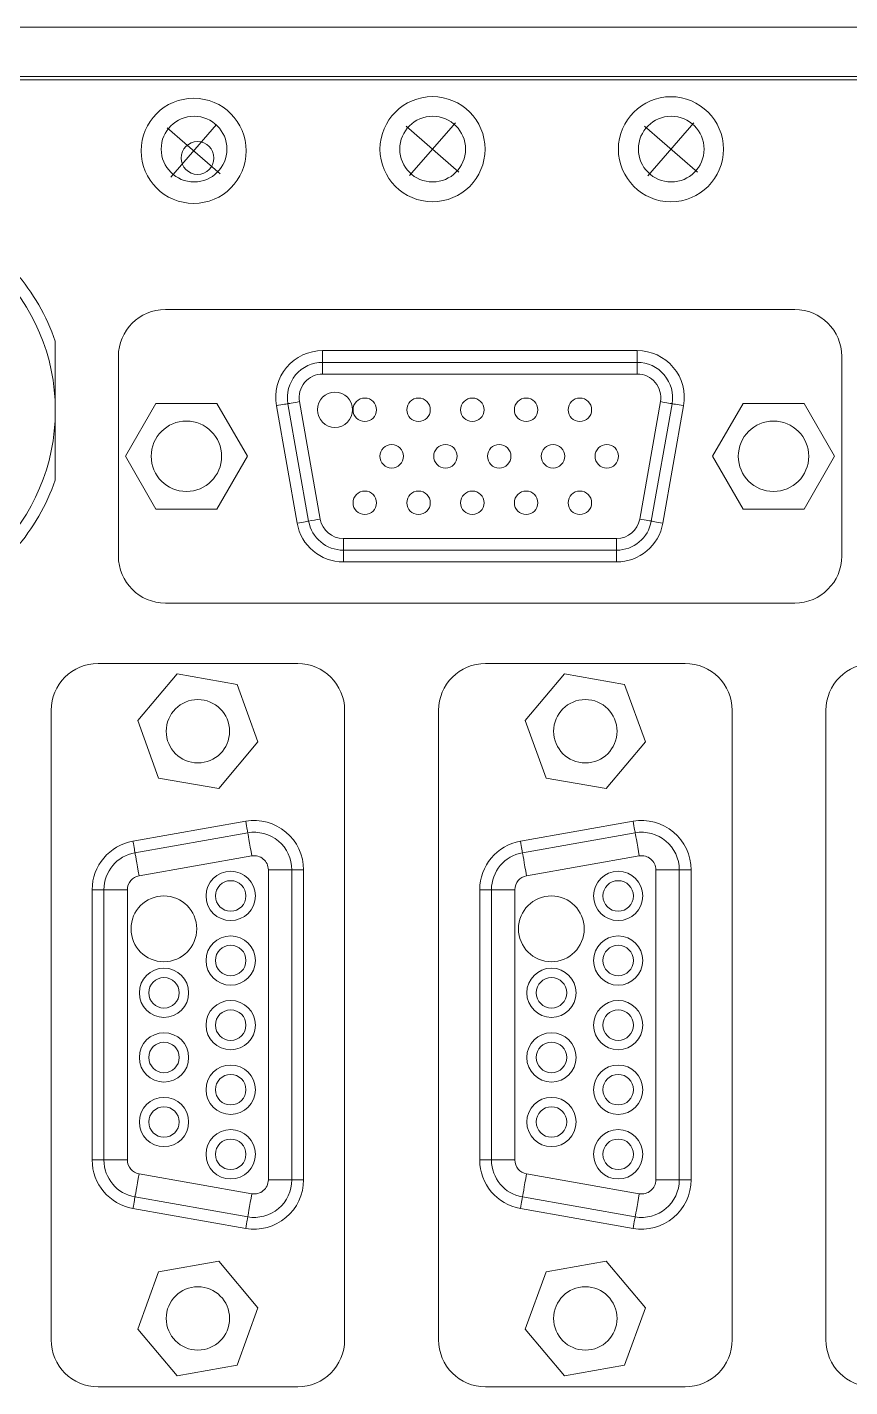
# Model space of a CAD drawing. Extents: x -194 to 239, y -574 to -265.
# Drawn here: x -107.79 to -96.65, y -474.59 to -456.17 of the extents above; entities that cross this region are included whole.
import ezdxf

# ---------------------------------------------------------------- set-up
doc = ezdxf.new("R2010")
doc.units = 0
doc.header["$LTSCALE"] = 0.5
doc.layers.get('0').update_dxf_attribs({"linetype": 'CONTINUOUS'})
doc.layers.add('1', color=7, linetype='CONTINUOUS')

msp = doc.modelspace()

# ---------------------------------------------------------------- linework, layer by layer
at = {"color": 7, "linetype": 'Continuous', "lineweight": 5}
for p, q in [((-83.76474, -456.88229), (-123.0932, -456.88229)), ((-97.39138, -459.99445), (-105.91959, -459.99445)), ((-107.41076, -462.30479), (-107.41076, -460.4222)), ((-106.55602, -460.63089), (-106.55602, -463.33573)), ((-103.78855, -460.55133), (-99.52445, -460.55133)), ((-103.78855, -460.71044), (-103.78855, -460.55133)), ((-103.78855, -460.71044), (-103.78855, -460.86956)), ((-103.78855, -460.71044), (-99.52445, -460.71044)), ((-99.52445, -460.71044), (-99.52445, -460.55133)), ((-99.52445, -460.86956), (-99.52445, -460.71044)), ((-96.75494, -463.33573), (-96.75494, -460.63089)), ((-99.52445, -460.86956), (-103.78855, -460.86956)), ((-106.04758, -461.26732), (-106.46097, -461.98331)), ((-105.22084, -461.26732), (-106.04758, -461.26732)), ((-104.80747, -461.98331), (-105.22084, -461.26732)), ((-103.97807, -462.86174), (-104.25863, -461.27066)), ((-104.10195, -461.24302), (-103.82138, -462.83411)), ((-99.49162, -462.83411), (-99.21106, -461.24302)), ((-99.05437, -461.27066), (-99.33491, -462.86174)), ((-98.09216, -461.26732), (-98.50554, -461.98331)), ((-97.26542, -461.26732), (-98.09216, -461.26732)), ((-96.85203, -461.98331), (-97.26542, -461.26732)), ((-104.13478, -462.88938), (-104.41532, -461.29827)), ((-98.89768, -461.29827), (-99.17823, -462.88938)), ((-106.46097, -461.98331), (-106.04758, -462.69931)), ((-105.22084, -462.69931), (-104.80747, -461.98331)), ((-98.50554, -461.98331), (-98.09216, -462.69931)), ((-97.26542, -462.69931), (-96.85203, -461.98331)), ((-106.04758, -462.69931), (-105.22084, -462.69931)), ((-98.09216, -462.69931), (-97.26542, -462.69931)), ((-103.50801, -463.09707), (-99.805, -463.09707)), ((-103.50801, -463.25619), (-103.50801, -463.09707)), ((-99.805, -463.09707), (-99.805, -463.25619)), ((-103.50801, -463.41528), (-103.50801, -463.25619)), ((-99.805, -463.25619), (-103.50801, -463.25619)), ((-99.805, -463.41528), (-99.805, -463.25619)), ((-99.805, -463.41528), (-103.50801, -463.41528)), ((-105.91959, -463.97216), (-97.39138, -463.97216)), ((-104.12651, -464.78999), (-106.83135, -464.78999)), ((-105.76169, -464.93217), (-106.29311, -465.5655)), ((-104.9475, -465.07573), (-105.76169, -464.93217)), ((-98.87593, -464.78999), (-101.58077, -464.78999)), ((-100.51111, -464.93217), (-101.04253, -465.5655)), ((-99.69692, -465.07573), (-100.51111, -464.93217)), ((-104.66474, -465.85263), (-104.9475, -465.07573)), ((-99.41416, -465.85263), (-99.69692, -465.07573)), ((-107.46777, -473.95464), (-107.46777, -465.42641)), ((-103.49006, -465.42641), (-103.49006, -473.95464)), ((-102.21719, -473.95464), (-102.21719, -465.42641)), ((-98.23948, -465.42641), (-98.23948, -473.95464)), ((-96.96853, -473.95464), (-96.96853, -465.42641)), ((-106.29311, -465.5655), (-106.01035, -466.3424)), ((-101.04253, -465.5655), (-100.75977, -466.3424)), ((-105.19616, -466.48596), (-104.66474, -465.85263)), ((-99.94558, -466.48596), (-99.41416, -465.85263)), ((-106.01035, -466.3424), (-105.19616, -466.48596)), ((-100.75977, -466.3424), (-99.94558, -466.48596)), ((-106.35868, -467.19776), (-104.83125, -466.92843)), ((-101.1081, -467.19776), (-99.58065, -466.92843)), ((-106.33107, -467.35445), (-104.80362, -467.08514)), ((-101.08047, -467.35445), (-99.55304, -467.08514)), ((-104.74837, -467.39851), (-106.2758, -467.66785)), ((-99.49777, -467.39851), (-101.02522, -467.66785)), ((-104.52427, -467.58653), (-104.20606, -467.58653)), ((-104.52427, -471.78701), (-104.52427, -467.58653)), ((-104.20606, -467.58653), (-104.04694, -467.58653)), ((-104.20606, -467.58653), (-104.20606, -471.78701)), ((-104.04694, -467.58653), (-104.04694, -471.78701)), ((-99.27369, -467.58653), (-98.95548, -467.58653)), ((-99.27369, -471.78701), (-99.27369, -467.58653)), ((-98.95548, -467.58653), (-98.79636, -467.58653)), ((-98.95548, -467.58653), (-98.95548, -471.78701)), ((-98.79636, -467.58653), (-98.79636, -471.78701)), ((-106.9109, -471.51768), (-106.9109, -467.85587)), ((-106.9109, -467.85587), (-106.7518, -467.85587)), ((-106.7518, -467.85587), (-106.43359, -467.85587)), ((-106.7518, -471.51768), (-106.7518, -467.85587)), ((-106.43359, -467.85587), (-106.43359, -471.51768)), ((-101.66031, -471.51768), (-101.66031, -467.85587)), ((-101.66031, -467.85587), (-101.50122, -467.85587)), ((-101.50122, -467.85587), (-101.18299, -467.85587)), ((-101.50122, -471.51768), (-101.50122, -467.85587)), ((-101.18299, -467.85587), (-101.18299, -471.51768)), ((-106.9109, -471.51768), (-106.7518, -471.51768)), ((-106.7518, -471.51768), (-106.43359, -471.51768)), ((-101.66031, -471.51768), (-101.50122, -471.51768)), ((-101.50122, -471.51768), (-101.18299, -471.51768)), ((-106.2758, -471.7057), (-104.74837, -471.97504)), ((-101.02522, -471.7057), (-99.49777, -471.97504)), ((-104.52427, -471.78701), (-104.20606, -471.78701)), ((-104.20606, -471.78701), (-104.04694, -471.78701)), ((-99.27369, -471.78701), (-98.95548, -471.78701)), ((-98.95548, -471.78701), (-98.79636, -471.78701)), ((-104.80362, -472.28841), (-106.33107, -472.0191)), ((-99.55304, -472.28841), (-101.08047, -472.0191)), ((-104.83125, -472.44512), (-106.35868, -472.17578)), ((-99.58065, -472.44512), (-101.1081, -472.17578)), ((-106.01035, -473.03115), (-106.29311, -473.80805)), ((-105.19616, -472.88759), (-106.01035, -473.03115)), ((-104.66474, -473.52092), (-105.19616, -472.88759)), ((-100.75977, -473.03115), (-101.04253, -473.80805)), ((-99.94558, -472.88759), (-100.75977, -473.03115)), ((-99.41416, -473.52092), (-99.94558, -472.88759)), ((-104.9475, -474.29782), (-104.66474, -473.52092)), ((-99.69692, -474.29782), (-99.41416, -473.52092)), ((-106.29311, -473.80805), (-105.76169, -474.44138)), ((-101.04253, -473.80805), (-100.51111, -474.44138)), ((-105.76169, -474.44138), (-104.9475, -474.29782)), ((-100.51111, -474.44138), (-99.69692, -474.29782)), ((-106.83135, -474.59107), (-104.12651, -474.59107)), ((-101.58077, -474.59107), (-98.87593, -474.59107))]:
    msp.add_line(p, q, dxfattribs=at)
at = {"linetype": 'Continuous', "lineweight": 5}
for p, q in [((-105.89444, -457.53418), (-105.17706, -458.15561)), ((-105.22503, -457.4862), (-105.84646, -458.20358)), ((-102.65808, -457.5118), (-101.9407, -458.13323)), ((-101.98867, -457.46382), (-102.61011, -458.18121)), ((-99.42787, -457.51248), (-98.71049, -458.13392)), ((-98.75847, -457.46451), (-99.3799, -458.18189))]:
    msp.add_line(p, q, dxfattribs=at)
at = {"color": 7, "linetype": 'Continuous', "lineweight": 5, "flags": 128}
for points in [[(-104.41532, -461.29827), (-104.38475, -461.29289), (-104.35537, -461.28771), (-104.32826, -461.28293), (-104.30452, -461.27874), (-104.28504, -461.27531), (-104.27056, -461.27276), (-104.26165, -461.27119), (-104.25863, -461.27066)], [(-104.25863, -461.27066), (-104.25562, -461.27013), (-104.2467, -461.26855), (-104.23223, -461.26599), (-104.21273, -461.26256), (-104.18899, -461.25837), (-104.1619, -461.25361), (-104.1325, -461.24841), (-104.10195, -461.24302)], [(-99.21106, -461.24302), (-99.1805, -461.24841), (-99.1511, -461.25361), (-99.12402, -461.25837), (-99.10027, -461.26256), (-99.08077, -461.26599), (-99.0663, -461.26855), (-99.05739, -461.27013), (-99.05437, -461.27066)], [(-99.05437, -461.27066), (-99.05136, -461.27119), (-99.04244, -461.27276), (-99.02797, -461.27531), (-99.00847, -461.27874), (-98.98474, -461.28293), (-98.95764, -461.28771), (-98.92826, -461.29289), (-98.89768, -461.29827)], [(-104.13478, -462.88938), (-104.1042, -462.88397), (-104.0748, -462.87879), (-104.04772, -462.87401), (-104.02397, -462.86982), (-104.00449, -462.86639), (-103.99, -462.86385), (-103.98109, -462.86227), (-103.97807, -462.86174)], [(-99.49162, -462.83411), (-99.46105, -462.83949), (-99.43165, -462.84469), (-99.40456, -462.84945), (-99.38082, -462.85364), (-99.36134, -462.85708), (-99.34685, -462.85964), (-99.33793, -462.86121), (-99.33491, -462.86174)], [(-99.33491, -462.86174), (-99.33192, -462.86227), (-99.323, -462.86385), (-99.30851, -462.86639), (-99.28903, -462.86982), (-99.26529, -462.87401), (-99.2382, -462.87879), (-99.2088, -462.88397), (-99.17823, -462.88938)], [(-104.80362, -467.08514), (-104.80415, -467.08212), (-104.80572, -467.0732), (-104.80827, -467.05871), (-104.81172, -467.03923), (-104.81589, -467.01549), (-104.82067, -466.9884), (-104.82585, -466.959), (-104.83125, -466.92843)], [(-99.55304, -467.08514), (-99.55357, -467.08212), (-99.55514, -467.0732), (-99.55768, -467.05871), (-99.56112, -467.03923), (-99.56531, -467.01549), (-99.57009, -466.9884), (-99.57527, -466.959), (-99.58065, -466.92843)], [(-104.74837, -467.39851), (-104.75914, -467.33738), (-104.7695, -467.27858), (-104.77906, -467.22441), (-104.78744, -467.17692), (-104.79431, -467.13794), (-104.79941, -467.10898), (-104.80256, -467.09115), (-104.80362, -467.08514)], [(-99.49777, -467.39851), (-99.50856, -467.33738), (-99.51892, -467.27858), (-99.52848, -467.22441), (-99.53686, -467.17692), (-99.54373, -467.13794), (-99.54883, -467.10898), (-99.55198, -467.09115), (-99.55304, -467.08514)], [(-106.33107, -467.35445), (-106.3316, -467.35145), (-106.33315, -467.34254), (-106.33572, -467.32805), (-106.33915, -467.30857), (-106.34334, -467.28482), (-106.34812, -467.25774), (-106.3533, -467.22834), (-106.35868, -467.19776)], [(-101.08047, -467.35445), (-101.081, -467.35145), (-101.08257, -467.34254), (-101.08513, -467.32805), (-101.08857, -467.30857), (-101.09276, -467.28482), (-101.09754, -467.25774), (-101.10272, -467.22834), (-101.1081, -467.19776)], [(-106.2758, -467.66785), (-106.28659, -467.6067), (-106.29695, -467.54792), (-106.30651, -467.49373), (-106.31487, -467.44625), (-106.32176, -467.40727), (-106.32686, -467.37831), (-106.33001, -467.36048), (-106.33107, -467.35445)], [(-101.02522, -467.66785), (-101.03599, -467.6067), (-101.04637, -467.54792), (-101.05592, -467.49373), (-101.06429, -467.44625), (-101.07116, -467.40727), (-101.07628, -467.37831), (-101.07941, -467.36048), (-101.08047, -467.35445)], [(-106.33107, -472.0191), (-106.33001, -472.01307), (-106.32686, -471.99524), (-106.32176, -471.96627), (-106.31487, -471.9273), (-106.30651, -471.87982), (-106.29695, -471.82563), (-106.28659, -471.76685), (-106.2758, -471.7057)], [(-101.08047, -472.0191), (-101.07941, -472.01307), (-101.07628, -471.99524), (-101.07116, -471.96627), (-101.06429, -471.9273), (-101.05592, -471.87982), (-101.04637, -471.82563), (-101.03599, -471.76685), (-101.02522, -471.7057)], [(-106.35868, -472.17578), (-106.3533, -472.14521), (-106.34812, -472.11581), (-106.34334, -472.08873), (-106.33915, -472.06498), (-106.33572, -472.0455), (-106.33315, -472.03101), (-106.3316, -472.02209), (-106.33107, -472.0191)], [(-104.80362, -472.28841), (-104.80256, -472.2824), (-104.79941, -472.26457), (-104.79431, -472.23561), (-104.78744, -472.19663), (-104.77906, -472.14914), (-104.7695, -472.09497), (-104.75914, -472.03617), (-104.74837, -471.97504)], [(-101.1081, -472.17578), (-101.10272, -472.14521), (-101.09754, -472.11581), (-101.09276, -472.08873), (-101.08857, -472.06498), (-101.08513, -472.0455), (-101.08257, -472.03101), (-101.081, -472.02209), (-101.08047, -472.0191)], [(-99.55304, -472.28841), (-99.55198, -472.2824), (-99.54883, -472.26457), (-99.54373, -472.23561), (-99.53686, -472.19663), (-99.52848, -472.14914), (-99.51892, -472.09497), (-99.50856, -472.03617), (-99.49777, -471.97504)], [(-104.83125, -472.44512), (-104.82585, -472.41454), (-104.82067, -472.38515), (-104.81589, -472.35806), (-104.81172, -472.33431), (-104.80827, -472.31483), (-104.80572, -472.30034), (-104.80415, -472.29143), (-104.80362, -472.28841)], [(-99.58065, -472.44512), (-99.57527, -472.41454), (-99.57009, -472.38515), (-99.56531, -472.35806), (-99.56112, -472.33431), (-99.55768, -472.31483), (-99.55514, -472.30034), (-99.55357, -472.29143), (-99.55304, -472.28841)]]:
    msp.add_lwpolyline(points, dxfattribs=at)
at = {"linetype": 'Continuous', "lineweight": 5}
for centre in [(-105.53575, -457.84489), (-102.29939, -457.82251), (-99.06918, -457.8232)]:
    msp.add_circle(centre, 0.71184, dxfattribs=at)
at = {"color": 7, "linetype": 'Continuous', "lineweight": 5}
for centre, radius in [((-105.53079, -457.82103), 0.4455), ((-102.29771, -457.82103), 0.4455), ((-99.06462, -457.82103), 0.4455), ((-110.1156, -461.3635), 2.70485), ((-103.62149, -461.35324), 0.23866), ((-103.21736, -461.35324), 0.15911), ((-102.48864, -461.35324), 0.15911), ((-101.75992, -461.35324), 0.15911), ((-101.0312, -461.35324), 0.15911), ((-100.30249, -461.35324), 0.15911), ((-105.63422, -461.98331), 0.47733), ((-105.63422, -461.98331), 0.47733), ((-97.67879, -461.98331), 0.47733), ((-97.67879, -461.98331), 0.47733), ((-102.853, -461.98331), 0.15911), ((-102.12428, -461.98331), 0.15911), ((-101.39556, -461.98331), 0.15911), ((-100.66685, -461.98331), 0.15911), ((-99.93813, -461.98331), 0.15911), ((-103.21736, -462.61338), 0.15911), ((-102.48864, -462.61338), 0.15911), ((-101.75992, -462.61338), 0.15911), ((-101.0312, -462.61338), 0.15911), ((-100.30249, -462.61338), 0.15911), ((-105.47893, -465.70906), 0.42959), ((-100.22834, -465.70906), 0.42959), ((-105.03438, -467.94033), 0.33413), ((-99.78379, -467.94033), 0.33413), ((-105.03438, -467.94033), 0.20684), ((-99.78379, -467.94033), 0.20684), ((-105.93964, -468.38546), 0.4455), ((-100.68906, -468.38546), 0.4455), ((-105.03438, -468.81543), 0.33413), ((-105.03438, -468.81543), 0.20684), ((-99.78379, -468.81543), 0.33413), ((-99.78379, -468.81543), 0.20684), ((-105.93811, -469.25298), 0.33413), ((-100.68753, -469.25298), 0.33413), ((-105.93811, -469.25298), 0.20684), ((-100.68753, -469.25298), 0.20684), ((-105.03438, -469.69053), 0.33413), ((-99.78379, -469.69053), 0.33413), ((-105.03438, -469.69053), 0.20684), ((-99.78379, -469.69053), 0.20684), ((-105.93811, -470.12808), 0.33413), ((-105.93811, -470.12808), 0.20684), ((-100.68753, -470.12808), 0.33413), ((-100.68753, -470.12808), 0.20684), ((-105.03438, -470.56563), 0.33413), ((-99.78379, -470.56563), 0.33413), ((-105.03438, -470.56563), 0.20684), ((-99.78379, -470.56563), 0.20684), ((-105.93811, -471.00317), 0.33413), ((-105.93811, -471.00317), 0.20684), ((-100.68753, -471.00317), 0.33413), ((-100.68753, -471.00317), 0.20684), ((-105.03438, -471.44072), 0.33413), ((-99.78379, -471.44072), 0.33413), ((-105.03438, -471.44072), 0.20684), ((-99.78379, -471.44072), 0.20684), ((-105.47893, -473.66449), 0.42959), ((-100.22834, -473.66449), 0.42959)]:
    msp.add_circle(centre, radius, dxfattribs=at)
for centre, radius, start, end in [((-110.1156, -461.3635), 2.86395, 19.188217, 40.811945), ((-105.91959, -460.63089), 0.63643, 90, 180), ((-97.39137, -460.63089), 0.63643, 0, 90), ((-103.78856, -461.18777), 0.63643, 90, 190), ((-103.78856, -461.18777), 0.47733, 90, 190), ((-99.52445, -461.18777), 0.63643, 350, 90), ((-99.52445, -461.18777), 0.47733, 350, 90), ((-103.78856, -461.18777), 0.31822, 90, 190), ((-99.52445, -461.18777), 0.31822, 350, 90), ((-110.1156, -461.3635), 2.86395, 319.188217, 340.811945), ((-103.508, -462.77885), 0.63643, 190, 270), ((-103.508, -462.77885), 0.47733, 190, 270), ((-99.13421, -489.86778), 27.437, 99.836312, 100.168569), ((-103.508, -462.77885), 0.31822, 190, 270), ((-99.805, -462.77885), 0.31822, 270, 350), ((-99.805, -462.77885), 0.47733, 270, 350), ((-99.805, -462.77885), 0.63643, 270, 350), ((-105.91959, -463.33573), 0.63643, 180, 270), ((-97.39137, -463.33573), 0.63643, 270, 0), ((-106.83135, -465.42642), 0.63643, 90, 180), ((-104.1265, -465.42642), 0.63643, 0, 90), ((-101.58077, -465.42642), 0.63643, 90, 180), ((-98.87592, -465.42642), 0.63643, 0, 90), ((-96.33209, -465.42642), 0.63643, 90, 180), ((-104.7152, -467.58654), 0.66826, 0, 100), ((-99.46462, -467.58654), 0.66826, 0, 100), ((-104.7152, -467.58654), 0.50915, 0, 100), ((-99.46462, -467.58654), 0.50915, 0, 100), ((-106.24265, -467.85587), 0.66826, 100, 180), ((-100.99206, -467.85587), 0.66826, 100, 180), ((-106.24265, -467.85587), 0.50915, 100, 180), ((-104.7152, -467.58654), 0.19093, 0, 100), ((-100.99206, -467.85587), 0.50915, 100, 180), ((-99.46462, -467.58654), 0.19093, 0, 100), ((-106.24265, -467.85587), 0.19093, 100, 180), ((-100.99206, -467.85587), 0.19093, 100, 180), ((-106.24265, -471.51768), 0.66826, 180, 260), ((-106.24265, -471.51768), 0.50915, 180, 260), ((-106.24265, -471.51768), 0.19093, 180, 260), ((-100.99206, -471.51768), 0.66826, 180, 260), ((-100.99206, -471.51768), 0.50915, 180, 260), ((-100.99206, -471.51768), 0.19093, 180, 260), ((-104.7152, -471.78701), 0.66826, 260, 0), ((-104.7152, -471.78701), 0.50915, 260, 0), ((-104.7152, -471.78701), 0.19093, 260, 0), ((-99.46462, -471.78701), 0.66826, 260, 0), ((-99.46462, -471.78701), 0.50915, 260, 0), ((-99.46462, -471.78701), 0.19093, 260, 0), ((-106.83135, -473.95464), 0.63643, 180, 270), ((-104.1265, -473.95464), 0.63643, 270, 0), ((-101.58077, -473.95464), 0.63643, 180, 270), ((-98.87592, -473.95464), 0.63643, 270, 0), ((-96.33209, -473.95464), 0.63643, 180, 270)]:
    msp.add_arc(centre, radius, start, end, dxfattribs=at)
at = {"layer": '1', "lineweight": 5}
for p, q in [((-131.78873, -456.16959), (6.04841, -456.16959)), ((-132.4625, -456.83985), (4.86084, -456.83985))]:
    msp.add_line(p, q, dxfattribs=at)
msp.add_circle((-105.48316, -457.9422), 0.22186, dxfattribs=at)

doc.saveas('drawing.dxf')
